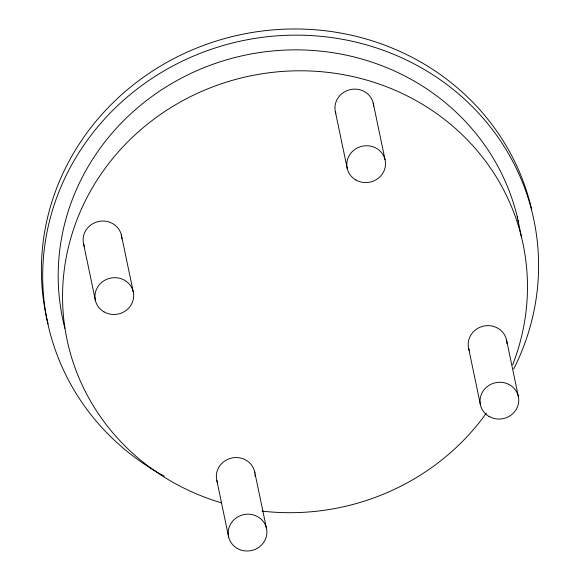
<?xml version="1.0" encoding="UTF-8"?>
<svg xmlns="http://www.w3.org/2000/svg" width="580" height="580" viewBox="0 0 580 580"><rect width="100%" height="100%" fill="white"/><g stroke="black" fill="none" stroke-linecap="round" stroke-linejoin="round"><path stroke-width="0.87" d="M517.259 216.789L521.63 237.72M506.441 339.532L518.274 396.169M468.669 348.536L480.501 405.173M373.208 103.03L385.04 159.66M335.436 112.034L347.268 168.664M254.591 471.453L266.423 528.09M216.826 480.458L228.658 537.095M121.358 234.944L133.19 291.58M83.593 243.948L95.424 300.585M84.317 246.239A19.416 18.364 -11.8 0 1 98.984 221.415A19.416 18.364 -11.8 0 1 121.843 238.924M255.055 474.628A19.416 18.364 -11.8 0 1 255.069 476.231M217.551 482.748A19.416 18.364 -11.8 0 1 230.978 458.207A19.416 18.364 -11.8 0 1 254.895 473.026M469.394 350.827A19.416 18.364 -11.8 0 1 484.068 326.004A19.416 18.364 -11.8 0 1 506.927 343.512M335.885 113.564A19.416 18.364 -11.8 0 1 350.835 89.494A19.416 18.364 -11.8 0 1 373.672 106.198M48.067 324.017A248.508 235.11 -11.8 0 1 234.545 36.018A248.508 235.11 -11.8 0 1 531.693 209.648M221.364 502.816A232.971 220.414 -11.8 0 1 75.444 223.837A232.971 220.414 -11.8 0 1 374.013 82.324A232.971 220.414 -11.8 0 1 512.662 364.748M486.352 413.156A232.971 220.414 -11.8 0 1 262.037 511.103M64.902 328.302A232.971 220.414 -11.8 0 1 237.901 56.789A232.971 220.414 -11.8 0 1 517.664 218.53M518.063 220.269A232.971 220.414 -11.8 0 1 518.447 222.024M164.227 476.18A248.508 235.11 -11.8 0 1 73.928 160.892A248.508 235.11 -11.8 0 1 405.108 59.385A248.508 235.11 -11.8 0 1 513.67 369.076M104.008 311.888A19.416 18.364 -11.8 0 0 133.668 296.351A19.416 18.364 -11.8 0 0 105.248 280.002A19.416 18.364 -11.8 0 0 104.008 311.888M237.242 548.397A19.416 18.364 -11.8 0 0 266.901 532.861A19.416 18.364 -11.8 0 0 238.481 516.512A19.416 18.364 -11.8 0 0 237.242 548.397M489.085 416.476A19.416 18.364 -11.8 0 0 518.745 400.939A19.416 18.364 -11.8 0 0 490.332 384.591A19.416 18.364 -11.8 0 0 489.085 416.476M355.852 179.967A19.416 18.364 -11.8 0 0 385.512 164.437A19.416 18.364 -11.8 0 0 357.091 148.081A19.416 18.364 -11.8 0 0 355.852 179.967"/></g></svg>
